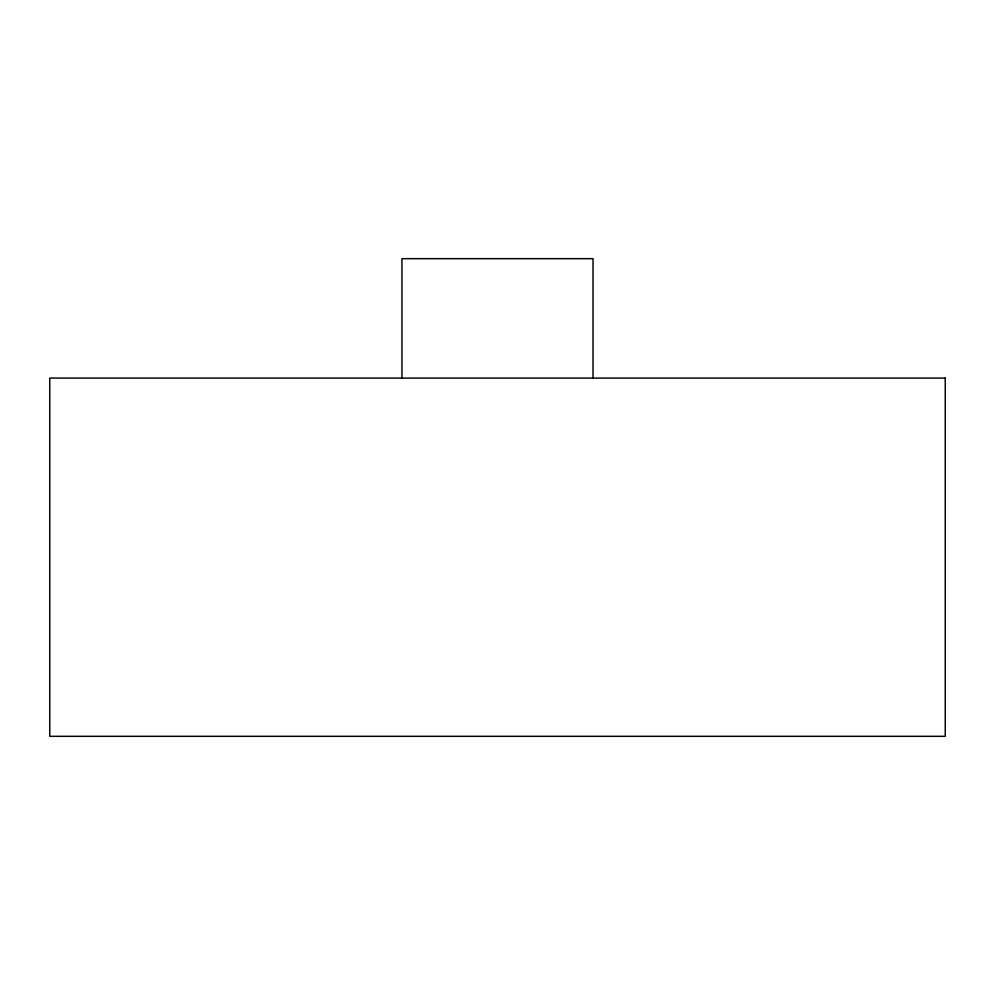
<?xml version="1.0" encoding="UTF-8"?>
<svg xmlns="http://www.w3.org/2000/svg" width="995" height="995" viewBox="0 0 995 995"><rect width="100%" height="100%" fill="white"/><g stroke="black" fill="none" stroke-linecap="round" stroke-linejoin="round"><path stroke-width="1.49" d="M593.032 378.175L593.032 258.675L401.968 258.675L401.968 378.175M945.25 378.088L49.75 378.088L49.75 736.325L945.25 736.325L945.25 378.088"/></g></svg>
